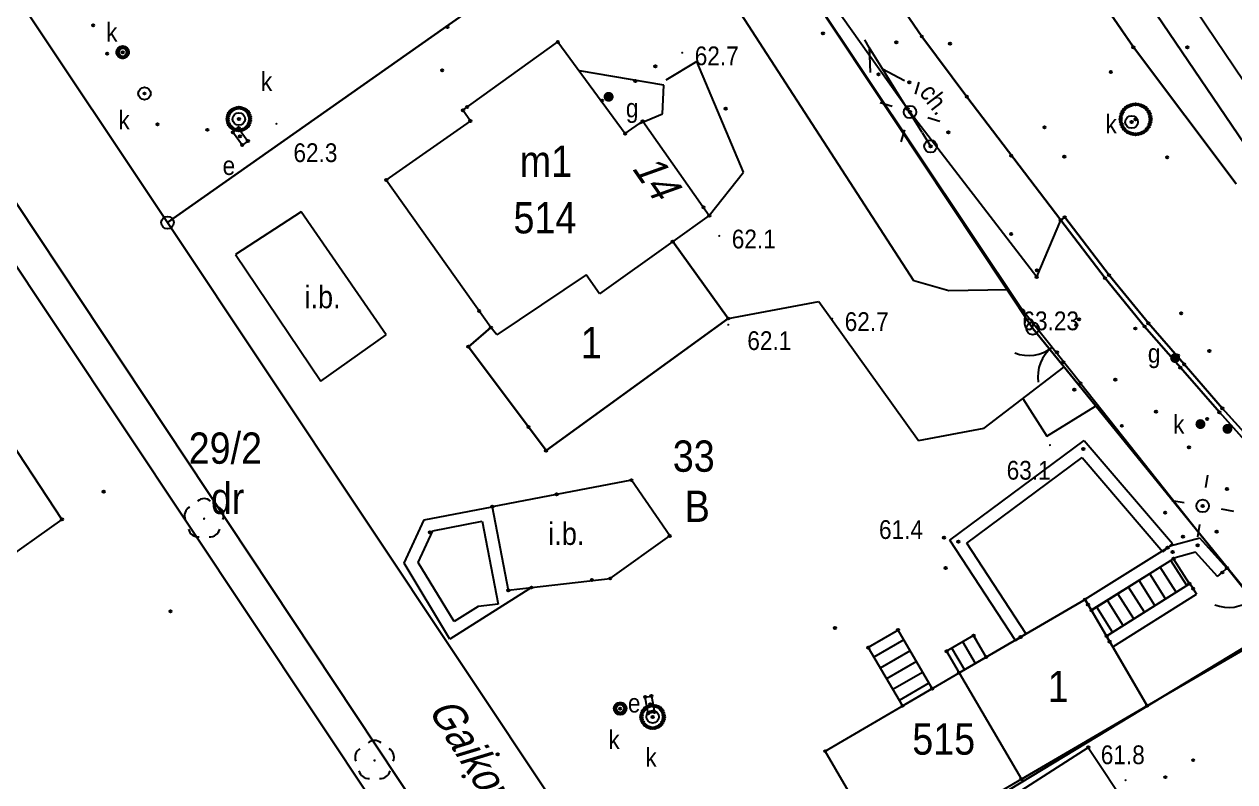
# Model space of a CAD drawing. Extents: x 6545332 to 6545538, y 5876272 to 5876530.
# Drawn here: x 6545365.13 to 6545413.49, y 5876333.72 to 5876363.99 of the extents above; entities that cross this region are included whole.
import ezdxf
from ezdxf.enums import TextEntityAlignment as Align

# ---------------------------------------------------------------- set-up
doc = ezdxf.new("R2010")
doc.units = 0
doc.header["$MEASUREMENT"] = 0
doc.layers.add('1', color=8, linetype='CONTINUOUS')
doc.styles.get("Standard").update_dxf_attribs({"font": 'txt', "width": 0.75})
doc.linetypes.add('450-500k', pattern='A,2.5,0,[7,ksztalty.shx,S=0.714,R=0,X=0,Y=0],2.5', length=5)

msp = doc.modelspace()

# ---------------------------------------------------------------- hatches: boundary and pattern name
at = {"layer": '1', "linetype": 'Continuous'}
h = msp.add_hatch(color=256, dxfattribs=at)
edge = h.paths.add_edge_path()
edge.add_arc((6545382.04, 5876363.88), 0.045, 0, 360)
h = msp.add_hatch(color=256, dxfattribs=at)
edge = h.paths.add_edge_path()
edge.add_arc((6545391.42, 5876362.85), 0.045, 0, 360)
h = msp.add_hatch(color=256, dxfattribs=at)
edge = h.paths.add_edge_path()
edge.add_arc((6545388.48, 5876361.09), 0.2, 32.842, 392.842)
h = msp.add_hatch(color=256, dxfattribs=at)
edge = h.paths.add_edge_path()
edge.add_arc((6545375.21, 5876360.01), 0.045, 0, 360)
h = msp.add_hatch(color=256, dxfattribs=at)
edge = h.paths.add_edge_path()
edge.add_arc((6545392.9, 5876355.53), 0.045, 0, 360)
h = msp.add_hatch(color=256, dxfattribs=at)
edge = h.paths.add_edge_path()
edge.add_arc((6545405.01, 5876352.56), 0.045, 0, 360)
h = msp.add_hatch(color=256, dxfattribs=at)
edge = h.paths.add_edge_path()
edge.add_arc((6545405.01, 5876352.56), 0.045, 0, 360)
h = msp.add_hatch(color=256, dxfattribs=at)
edge = h.paths.add_edge_path()
edge.add_arc((6545393.26, 5876351.98), 0.045, 0, 360)
h = msp.add_hatch(color=256, dxfattribs=at)
edge = h.paths.add_edge_path()
edge.add_arc((6545397.41, 5876352.22), 0.045, 0, 360)
h = msp.add_hatch(color=256, dxfattribs=at)
edge = h.paths.add_edge_path()
edge.add_arc((6545411.11, 5876350.65), 0.2, 0, 360)
h = msp.add_hatch(color=256, dxfattribs=at)
edge = h.paths.add_edge_path()
edge.add_arc((6545412.12, 5876348.01), 0.2, 31.839, 391.839)
h = msp.add_hatch(color=256, dxfattribs=at)
edge = h.paths.add_edge_path()
edge.add_arc((6545413.2, 5876347.82), 0.2, 0, 360)
h = msp.add_hatch(color=256, dxfattribs=at)
edge = h.paths.add_edge_path()
edge.add_arc((6545406.11, 5876347.17), 0.045, 0, 360)
h = msp.add_hatch(color=256, dxfattribs=at)
edge = h.paths.add_edge_path()
edge.add_arc((6545372.32, 5876344.23), 0.05, 0, 360)
h = msp.add_hatch(color=256, dxfattribs=at)
edge = h.paths.add_edge_path()
edge.add_arc((6545401.88, 5876343.47), 0.045, 0, 360)
h = msp.add_hatch(color=256, dxfattribs=at)
edge = h.paths.add_edge_path()
edge.add_arc((6545379.13, 5876334.57), 0.05, 0, 360)
h = msp.add_hatch(color=256, dxfattribs=at)
edge = h.paths.add_edge_path()
edge.add_arc((6545409.13, 5876333.78), 0.045, 0, 360)

# ---------------------------------------------------------------- linework, layer by layer
at = {"layer": '1'}
for p, q in [((6545344.65, 5876387.25), (6545402.46, 5876300.06)), ((6545396.3, 5876385.19), (6545418.51, 5876352.35)), ((6545418.51, 5876352.35), (6545396.3, 5876385.19)), ((6545396.3, 5876385.19), (6545418.51, 5876352.35)), ((6545391.27, 5876325.4), (6545355.53, 5876379.09)), ((6545355.53, 5876379.09), (6545370.86, 5876356.06)), ((6545355.53, 5876379.09), (6545370.86, 5876356.06)), ((6545370.86, 5876356.06), (6545355.53, 5876379.09)), ((6545355.53, 5876379.09), (6545370.86, 5876356.06)), ((6545392.51, 5876371.3), (6545370.86, 5876356.06)), ((6545370.86, 5876356.06), (6545392.51, 5876371.3)), ((6545370.86, 5876356.06), (6545392.51, 5876371.3)), ((6545405.42, 5876351.83), (6545392.51, 5876371.3)), ((6545392.51, 5876371.3), (6545405.42, 5876351.83)), ((6545405.42, 5876351.83), (6545392.51, 5876371.3)), ((6545406.14, 5876367.93), (6545409.44, 5876363.07)), ((6545409.44, 5876363.07), (6545406.14, 5876367.93)), ((6545394.9, 5876367.73), (6545405.05, 5876352.51)), ((6545400.99, 5876363.5), (6545398.19, 5876367.6)), ((6545400.99, 5876363.5), (6545398.19, 5876367.6)), ((6545398.19, 5876367.6), (6545400.99, 5876363.5)), ((6545400.67, 5876353.73), (6545392.27, 5876366.73)), ((6545410.75, 5876366.32), (6545414.85, 5876360.23)), ((6545397.42, 5876364.83), (6545400.43, 5876360.6)), ((6545402.79, 5876361.09), (6545400.99, 5876363.5)), ((6545402.79, 5876361.09), (6545400.99, 5876363.5)), ((6545400.99, 5876363.5), (6545402.79, 5876361.09)), ((6545382.66, 5876360.55), (6545386.45, 5876363.28)), ((6545386.45, 5876363.28), (6545389.14, 5876359.62)), ((6545409.44, 5876363.07), (6545413.55, 5876357.61)), ((6545413.55, 5876357.61), (6545409.44, 5876363.07)), ((6545392.01, 5876362.5), (6545390.76, 5876361.75)), ((6545393.87, 5876358.08), (6545392.01, 5876362.5)), ((6545390.69, 5876361.56), (6545387.31, 5876362.12)), ((6545390.63, 5876360.41), (6545390.69, 5876361.56)), ((6545406.54, 5876356.16), (6545402.79, 5876361.09)), ((6545406.54, 5876356.16), (6545402.79, 5876361.09)), ((6545402.79, 5876361.09), (6545406.54, 5876356.16)), ((6545382.96, 5876360.12), (6545382.66, 5876360.55)), ((6545400.43, 5876360.6), (6545405.58, 5876353.89)), ((6545379.27, 5876332.6), (6545360.99, 5876360.07)), ((6545360.99, 5876360.07), (6545379.27, 5876332.6)), ((6545379.27, 5876332.6), (6545360.99, 5876360.07)), ((6545379.6, 5876357.76), (6545382.96, 5876360.12)), ((6545389.14, 5876359.62), (6545389.84, 5876360.11)), ((6545389.71, 5876360.02), (6545390.63, 5876360.41)), ((6545389.84, 5876360.11), (6545392.5, 5876356.34)), ((6545373.47, 5876359.67), (6545373.7, 5876359.84)), ((6545373.84, 5876359.16), (6545373.47, 5876359.67)), ((6545373.7, 5876359.84), (6545374.07, 5876359.32)), ((6545374.07, 5876359.32), (6545373.84, 5876359.16)), ((6545383.78, 5876351.87), (6545379.6, 5876357.76)), ((6545392.5, 5876356.34), (6545393.87, 5876358.08)), ((6545376.2, 5876356.49), (6545373.57, 5876354.79)), ((6545379.6, 5876351.58), (6545376.2, 5876356.49)), ((6545392.5, 5876356.34), (6545391.04, 5876355.3)), ((6545405.58, 5876353.89), (6545406.54, 5876356.16)), ((6545406.7, 5876356.28), (6545406.54, 5876356.16)), ((6545406.54, 5876356.16), (6545406.7, 5876356.28)), ((6545406.54, 5876356.16), (6545408.31, 5876353.84)), ((6545408.31, 5876353.84), (6545406.54, 5876356.16)), ((6545408.47, 5876353.96), (6545406.7, 5876356.28)), ((6545406.7, 5876356.28), (6545408.47, 5876353.96)), ((6545370.86, 5876356.06), (6545391.27, 5876325.4)), ((6545370.86, 5876356.06), (6545391.27, 5876325.4)), ((6545391.27, 5876325.4), (6545370.86, 5876356.06)), ((6545370.86, 5876356.06), (6545391.27, 5876325.4)), ((6545391.04, 5876355.3), (6545388.12, 5876353.21)), ((6545393.26, 5876352.23), (6545391.04, 5876355.3)), ((6545391.04, 5876355.3), (6545393.26, 5876352.23)), ((6545373.57, 5876354.79), (6545376.99, 5876349.72)), ((6545360.2, 5876353.97), (6545366.64, 5876344.2)), ((6545387.58, 5876353.98), (6545384.01, 5876351.58)), ((6545388.12, 5876353.21), (6545387.58, 5876353.98)), ((6545408.31, 5876353.84), (6545409.89, 5876351.91)), ((6545409.89, 5876351.91), (6545408.31, 5876353.84)), ((6545410.04, 5876352.04), (6545408.47, 5876353.96)), ((6545408.47, 5876353.96), (6545410.04, 5876352.04)), ((6545402.07, 5876353.33), (6545400.67, 5876353.73)), ((6545404.4, 5876353.37), (6545402.07, 5876353.33)), ((6545393.26, 5876352.23), (6545396.88, 5876352.91)), ((6545396.88, 5876352.91), (6545400.86, 5876347.35)), ((6545407.33, 5876349.64), (6545405.05, 5876352.51)), ((6545383.78, 5876351.87), (6545382.88, 5876351.1)), ((6545382.88, 5876351.1), (6545383.78, 5876351.87)), ((6545384.01, 5876351.58), (6545383.78, 5876351.87)), ((6545385.98, 5876346.95), (6545393.26, 5876352.23)), ((6545393.26, 5876352.23), (6545385.98, 5876346.95)), ((6545415.14, 5876339.86), (6545405.42, 5876351.83)), ((6545405.42, 5876351.83), (6545415.14, 5876339.86)), ((6545415.14, 5876339.86), (6545405.42, 5876351.83)), ((6545409.89, 5876351.91), (6545411.32, 5876350.27)), ((6545411.32, 5876350.27), (6545409.89, 5876351.91)), ((6545411.47, 5876350.4), (6545410.04, 5876352.04)), ((6545410.04, 5876352.04), (6545411.47, 5876350.4)), ((6545376.99, 5876349.72), (6545379.6, 5876351.58)), ((6545382.88, 5876351.1), (6545385.98, 5876346.95)), ((6545385.98, 5876346.95), (6545382.88, 5876351.1)), ((6545412.99, 5876348.64), (6545411.47, 5876350.4)), ((6545411.47, 5876350.4), (6545412.99, 5876348.64)), ((6545403.48, 5876347.85), (6545406.67, 5876350.29)), ((6545411.32, 5876350.27), (6545412.88, 5876348.48)), ((6545412.88, 5876348.48), (6545411.32, 5876350.27)), ((6545407.33, 5876349.64), (6545413.18, 5876342.26)), ((6545405.02, 5876349.03), (6545405.99, 5876347.53)), ((6545405.99, 5876347.53), (6545407.93, 5876348.73)), ((6545412.88, 5876348.48), (6545414.22, 5876346.98)), ((6545414.22, 5876346.98), (6545412.88, 5876348.48)), ((6545414.37, 5876347.12), (6545412.99, 5876348.64)), ((6545412.99, 5876348.64), (6545414.37, 5876347.12)), ((6545400.86, 5876347.35), (6545403.48, 5876347.85)), ((6545402.789, 5876343.249), (6545407.401, 5876346.67)), ((6545407.401, 5876346.67), (6545410.62, 5876342.908)), ((6545389.39, 5876345.77), (6545386.4, 5876345.2)), ((6545390.92, 5876343.54), (6545389.39, 5876345.77)), ((6545386.4, 5876345.2), (6545383.83, 5876344.71)), ((6545381.11, 5876344.19), (6545383.83, 5876344.71)), ((6545383.83, 5876344.71), (6545384.47, 5876341.37)), ((6545383.83, 5876344.71), (6545384.47, 5876341.37)), ((6545366.64, 5876344.2), (6545363.38, 5876341.89)), ((6545380.31, 5876342.45), (6545381.11, 5876344.19)), ((6545381.456, 5876343.747), (6545383.433, 5876344.125)), ((6545383.433, 5876344.125), (6545384.066, 5876340.819)), ((6545380.875, 5876342.482), (6545381.456, 5876343.747)), ((6545388.54, 5876341.84), (6545390.92, 5876343.54)), ((6545405.149, 5876339.637), (6545402.789, 5876343.249)), ((6545410.909, 5876343.132), (6545407.498, 5876341.002)), ((6545412.093, 5876343.451), (6545410.909, 5876343.132)), ((6545413.176, 5876342.247), (6545412.093, 5876343.451)), ((6545411.05, 5876342.63), (6545407.77, 5876340.56)), ((6545411.05, 5876342.63), (6545407.77, 5876340.56)), ((6545411.68, 5876341.63), (6545411.05, 5876342.63)), ((6545411.68, 5876341.63), (6545411.05, 5876342.63)), ((6545382.14, 5876339.42), (6545380.31, 5876342.45)), ((6545382.304, 5876340.115), (6545380.875, 5876342.482)), ((6545411.149, 5876341.295), (6545410.518, 5876342.295)), ((6545411.572, 5876341.562), (6545410.941, 5876342.561)), ((6545415.17, 5876339.76), (6545413.18, 5876342.26)), ((6545385.4, 5876341.48), (6545388.54, 5876341.84)), ((6545410.304, 5876340.761), (6545409.673, 5876341.761)), ((6545410.727, 5876341.028), (6545410.096, 5876342.028)), ((6545385.4, 5876341.48), (6545382.14, 5876339.42)), ((6545384.47, 5876341.37), (6545385.4, 5876341.48)), ((6545384.47, 5876341.37), (6545385.4, 5876341.48)), ((6545408.37, 5876339.54), (6545411.68, 5876341.63)), ((6545408.37, 5876339.54), (6545411.68, 5876341.63)), ((6545408.624, 5876339.109), (6545411.964, 5876341.219)), ((6545409.458, 5876340.227), (6545408.827, 5876341.227)), ((6545409.881, 5876340.494), (6545409.25, 5876341.494)), ((6545383.268, 5876340.724), (6545382.304, 5876340.115)), ((6545384.066, 5876340.819), (6545383.268, 5876340.724)), ((6545407.51, 5876341), (6545402.48, 5876338.07)), ((6545402.48, 5876338.07), (6545407.51, 5876341)), ((6545409.99, 5876336.75), (6545407.51, 5876341)), ((6545407.51, 5876341), (6545409.99, 5876336.75)), ((6545408.613, 5876339.693), (6545407.981, 5876340.693)), ((6545409.035, 5876339.96), (6545408.404, 5876340.96)), ((6545407.77, 5876340.56), (6545408.37, 5876339.54)), ((6545407.77, 5876340.56), (6545408.37, 5876339.54)), ((6545415.14, 5876339.86), (6545391.27, 5876325.4)), ((6545391.27, 5876325.4), (6545415.14, 5876339.86)), ((6545391.27, 5876325.4), (6545415.14, 5876339.86)), ((6545400.04, 5876339.78), (6545398.85, 5876339.08)), ((6545400.04, 5876339.78), (6545398.85, 5876339.08)), ((6545401.4, 5876337.44), (6545400.04, 5876339.78)), ((6545401.4, 5876337.44), (6545400.04, 5876339.78)), ((6545415.17, 5876339.76), (6545409.99, 5876336.75)), ((6545400.269, 5876339.385), (6545399.078, 5876338.693)), ((6545403.06, 5876339.56), (6545401.98, 5876338.93)), ((6545403.06, 5876339.56), (6545401.98, 5876338.93)), ((6545403.129, 5876338.449), (6545402.628, 5876339.308)), ((6545403.56, 5876338.7), (6545403.06, 5876339.56)), ((6545403.56, 5876338.7), (6545403.06, 5876339.56)), ((6545403.171, 5876339.369), (6545403.06, 5876339.56)), ((6545398.85, 5876339.08), (6545400.22, 5876336.75)), ((6545398.85, 5876339.08), (6545400.22, 5876336.75)), ((6545400.521, 5876338.953), (6545399.331, 5876338.262)), ((6545401.98, 5876338.93), (6545402.48, 5876338.07)), ((6545401.98, 5876338.93), (6545402.48, 5876338.07)), ((6545402.697, 5876338.197), (6545402.196, 5876339.056)), ((6545400.772, 5876338.521), (6545399.585, 5876337.831)), ((6545402.48, 5876338.07), (6545403.56, 5876338.7)), ((6545402.48, 5876338.07), (6545403.56, 5876338.7)), ((6545397.13, 5876334.94), (6545402.48, 5876338.07)), ((6545401.023, 5876338.088), (6545399.838, 5876337.4)), ((6545402.48, 5876338.07), (6545404.97, 5876333.82)), ((6545401.274, 5876337.656), (6545400.091, 5876336.969)), ((6545400.22, 5876336.75), (6545401.4, 5876337.44)), ((6545400.22, 5876336.75), (6545401.4, 5876337.44)), ((6545389.94, 5876337.1), (6545390.19, 5876337.14)), ((6545390.06, 5876336.45), (6545389.94, 5876337.1)), ((6545390.19, 5876337.14), (6545390.31, 5876336.5)), ((6545390.31, 5876336.5), (6545390.06, 5876336.45)), ((6545404.97, 5876333.82), (6545409.99, 5876336.75)), ((6545409.99, 5876336.75), (6545404.97, 5876333.82)), ((6545399.61, 5876330.69), (6545397.13, 5876334.94)), ((6545402.33, 5876331.69), (6545407.64, 5876335.09)), ((6545407.64, 5876335.09), (6545410.07, 5876331.42)), ((6545404.97, 5876333.82), (6545399.61, 5876330.69))]:
    msp.add_line(p, q, dxfattribs=at)
at = {"layer": '1', "linetype": 'Continuous'}
for p, q in [((6545398.892, 5876363.064), (6545398.708, 5876363.361)), ((6545399.419, 5876362.213), (6545398.892, 5876363.064)), ((6545398.892, 5876363.064), (6545398.923, 5876362.064)), ((6545399.945, 5876361.363), (6545399.419, 5876362.213)), ((6545399.419, 5876362.213), (6545400.3, 5876361.74)), ((6545400.742, 5876361.197), (6545400.89, 5876361.674)), ((6545400.471, 5876360.513), (6545399.945, 5876361.363)), ((6545399.804, 5876360.703), (6545399.327, 5876360.851)), ((6545400.998, 5876359.663), (6545400.471, 5876360.513)), ((6545401.237, 5876360.258), (6545401.714, 5876360.11)), ((6545400.298, 5876359.764), (6545400.15, 5876359.287)), ((6545400.998, 5876359.663), (6545401.34, 5876359.11)), ((6545412.333, 5876345.481), (6545412.414, 5876345.973)), ((6545411.47, 5876344.863), (6545410.977, 5876344.945)), ((6545412.95, 5876344.618), (6545413.443, 5876344.536)), ((6545412.087, 5876344.001), (6545412.006, 5876343.508)), ((6545411, 5876343.232), (6545410.81, 5876343.07)), ((6545410.81, 5876343.07), (6545410.62, 5876342.908)), ((6545412.99, 5876342.08), (6545413.176, 5876342.247)), ((6545412.804, 5876341.913), (6545412.99, 5876342.08)), ((6545411.696, 5876341.641), (6545411.83, 5876341.43)), ((6545411.83, 5876341.43), (6545411.964, 5876341.219)), ((6545407.63, 5876340.79), (6545407.498, 5876341.002)), ((6545407.762, 5876340.578), (6545407.63, 5876340.79)), ((6545404.731, 5876339.363), (6545404.94, 5876339.5)), ((6545404.94, 5876339.5), (6545405.149, 5876339.637)), ((6545408.356, 5876339.531), (6545408.49, 5876339.32)), ((6545408.49, 5876339.32), (6545408.624, 5876339.109))]:
    msp.add_line(p, q, dxfattribs=at)
at = {"layer": '1', "linetype": '450-500k'}
for p, q in [((6545402.111, 5876343.371), (6545407.479, 5876347.35)), ((6545407.479, 5876347.35), (6545411, 5876343.232)), ((6545404.731, 5876339.363), (6545402.111, 5876343.371)), ((6545411.111, 5876342.668), (6545407.762, 5876340.578)), ((6545411.927, 5876342.889), (6545411.111, 5876342.668)), ((6545412.804, 5876341.913), (6545411.927, 5876342.889)), ((6545408.356, 5876339.531), (6545411.696, 5876341.641))]:
    msp.add_line(p, q, dxfattribs=at)
at = {"layer": '1'}
for centre in [(6545367.89, 5876363.94), (6545382.04, 5876363.88), (6545397.04, 5876363.62), (6545397.04, 5876363.62), (6545400.99, 5876363.5), (6545400.99, 5876363.5), (6545400.99, 5876363.5), (6545368.87, 5876362.9), (6545368.88, 5876362.94), (6545368.9, 5876362.97), (6545368.92, 5876363), (6545368.94, 5876363.02), (6545368.97, 5876363.04), (6545369, 5876363.06), (6545369.03, 5876363.07), (6545369.07, 5876363.07), (6545369.1, 5876363.07), (6545369.14, 5876363.06), (6545369.17, 5876363.04), (6545369.2, 5876363.02), (6545369.22, 5876363), (6545369.24, 5876362.97), (6545369.26, 5876362.94), (6545369.27, 5876362.9), (6545386.45, 5876363.28), (6545399.97, 5876363.27), (6545402.12, 5876363.21), (6545409.44, 5876363.07), (6545409.44, 5876363.07), (6545411.6, 5876363.07), (6545411.6, 5876363.07), (6545368.45, 5876362.81), (6545368.87, 5876362.87), (6545368.87, 5876362.83), (6545368.88, 5876362.8), (6545368.9, 5876362.77), (6545368.92, 5876362.74), (6545368.94, 5876362.72), (6545368.97, 5876362.7), (6545369, 5876362.68), (6545369.03, 5876362.67), (6545369.07, 5876362.87), (6545369.07, 5876362.87), (6545369.07, 5876362.87), (6545369.07, 5876362.67), (6545369.1, 5876362.67), (6545369.14, 5876362.68), (6545369.17, 5876362.7), (6545369.2, 5876362.72), (6545369.22, 5876362.74), (6545369.24, 5876362.77), (6545369.26, 5876362.8), (6545369.27, 5876362.87), (6545369.27, 5876362.83), (6545381.83, 5876362.15), (6545390.35, 5876362.31), (6545399.26, 5876361.99), (6545408.54, 5876362.08), (6545389.55, 5876361.72), (6545400.49, 5876361.67), (6545400.49, 5876361.67), (6545369.94, 5876361.22), (6545388.48, 5876361.09), (6545388.48, 5876361.09), (6545402.79, 5876361.09), (6545402.79, 5876361.09), (6545402.79, 5876361.09), (6545373.37, 5876360.49), (6545373.42, 5876360.55), (6545373.49, 5876360.59), (6545373.56, 5876360.62), (6545373.63, 5876360.64), (6545373.71, 5876360.65), (6545373.79, 5876360.64), (6545373.86, 5876360.62), (6545373.94, 5876360.59), (6545374, 5876360.55), (6545374.06, 5876360.49), (6545382.66, 5876360.55), (6545382.83, 5876360.68), (6545388.22, 5876360.94), (6545393.16, 5876360.61), (6545400.43, 5876360.6), (6545400.52, 5876360.48), (6545409.01, 5876360.49), (6545409.07, 5876360.58), (6545409.14, 5876360.65), (6545409.23, 5876360.71), (6545409.33, 5876360.75), (6545409.43, 5876360.78), (6545409.53, 5876360.79), (6545409.63, 5876360.78), (6545409.74, 5876360.75), (6545409.83, 5876360.71), (6545409.92, 5876360.65), (6545409.99, 5876360.58), (6545410.05, 5876360.49), (6545370.46, 5876359.99), (6545373.26, 5876360.2), (6545373.27, 5876360.28), (6545373.27, 5876360.12), (6545373.29, 5876360.35), (6545373.29, 5876360.05), (6545373.32, 5876360.43), (6545373.71, 5876360.2), (6545373.71, 5876360.2), (6545373.71, 5876360.2), (6545373.71, 5876360.2), (6545373.71, 5876360.2), (6545374.1, 5876360.43), (6545374.13, 5876360.35), (6545374.13, 5876360.05), (6545374.15, 5876360.28), (6545374.15, 5876360.12), (6545374.16, 5876360.2), (6545382.96, 5876360.12), (6545389.84, 5876360.11), (6545408.93, 5876360.19), (6545408.94, 5876360.29), (6545408.94, 5876360.09), (6545408.97, 5876360.4), (6545408.97, 5876359.99), (6545409.37, 5876360.08), (6545409.53, 5876360.19), (6545409.53, 5876360.19), (6545409.53, 5876360.19), (6545410.09, 5876360.4), (6545410.09, 5876359.99), (6545410.12, 5876360.29), (6545410.12, 5876360.09), (6545410.13, 5876360.19), (6545372.45, 5876359.77), (6545373.32, 5876359.98), (6545373.37, 5876359.91), (6545373.42, 5876359.86), (6545373.47, 5876359.67), (6545373.49, 5876359.81), (6545373.56, 5876359.78), (6545373.63, 5876359.76), (6545373.7, 5876359.84), (6545373.71, 5876359.75), (6545373.75, 5876359.51), (6545373.79, 5876359.76), (6545373.86, 5876359.78), (6545373.94, 5876359.81), (6545374, 5876359.86), (6545374.06, 5876359.91), (6545374.1, 5876359.98), (6545389.14, 5876359.62), (6545402.05, 5876359.67), (6545405.89, 5876359.87), (6545409.01, 5876359.89), (6545409.07, 5876359.8), (6545409.14, 5876359.73), (6545409.23, 5876359.67), (6545409.33, 5876359.63), (6545409.43, 5876359.6), (6545409.53, 5876359.59), (6545409.63, 5876359.6), (6545409.74, 5876359.63), (6545409.83, 5876359.67), (6545409.92, 5876359.73), (6545409.99, 5876359.8), (6545410.05, 5876359.89), (6545373.84, 5876359.16), (6545374.07, 5876359.32), (6545401.34, 5876359.11), (6545401.34, 5876359.11), (6545404.56, 5876358.74), (6545406.68, 5876358.7), (6545410.79, 5876358.67), (6545379.6, 5876357.76), (6545392.27, 5876356.67), (6545392.5, 5876356.34), (6545406.54, 5876356.16), (6545406.54, 5876356.16), (6545406.54, 5876356.16), (6545406.54, 5876356.16), (6545406.7, 5876356.28), (6545406.7, 5876356.28), (6545391.04, 5876355.3), (6545404.56, 5876355.61), (6545405.58, 5876353.89), (6545405.59, 5876354.15), (6545405.59, 5876354.15), (6545408.31, 5876353.84), (6545408.31, 5876353.84), (6545408.47, 5876353.96), (6545408.47, 5876353.96), (6545383.31, 5876352.53), (6545405.01, 5876352.56), (6545405.01, 5876352.56), (6545405.05, 5876352.51), (6545405.05, 5876352.51), (6545411.35, 5876352.44), (6545383.78, 5876351.87), (6545393.26, 5876352.23), (6545407.16, 5876351.97), (6545407.27, 5876352.2), (6545409.52, 5876351.83), (6545409.89, 5876351.91), (6545409.89, 5876351.91), (6545410.04, 5876352.04), (6545410.04, 5876352.04), (6545382.88, 5876351.1), (6545406.39, 5876350.88), (6545412.48, 5876350.93), (6545406.64, 5876350.48), (6545411.11, 5876350.65), (6545411.22, 5876350.75), (6545411.47, 5876350.4), (6545411.47, 5876350.4), (6545411.32, 5876350.27), (6545411.32, 5876350.27), (6545407.08, 5876349.39), (6545407.33, 5876349.64), (6545407.33, 5876349.64), (6545408.72, 5876349.79), (6545408.72, 5876349.79), (6545410.35, 5876348.51), (6545412.88, 5876348.48), (6545412.88, 5876348.48), (6545412.99, 5876348.64), (6545412.99, 5876348.64), (6545408.98, 5876347.94), (6545412.12, 5876348.01), (6545412.12, 5876348.01), (6545412.12, 5876348.01), (6545412.39, 5876348.21), (6545412.39, 5876348.21), (6545385.28, 5876347.89), (6545385.98, 5876346.95), (6545407.44, 5876347.01), (6545411.66, 5876347.08), (6545389.39, 5876345.77), (6545368.31, 5876345.31), (6545386.4, 5876345.2), (6545386.4, 5876345.2), (6545413.18, 5876345.42), (6545383.83, 5876344.71), (6545412.21, 5876344.74), (6545366.64, 5876344.2), (6545410.71, 5876344.47), (6545381.34, 5876343.68), (6545390.92, 5876343.54), (6545412.77, 5876343.71), (6545401.88, 5876343.47), (6545402.45, 5876343.31), (6545410.81, 5876343.07), (6545411.42, 5876343.51), (6545412.01, 5876343.17), (6545411.01, 5876342.9), (6545411.05, 5876342.63), (6545401.94, 5876342.26), (6545413.18, 5876342.26), (6545413.18, 5876342.26), (6545387.81, 5876341.78), (6545388.54, 5876341.84), (6545411.68, 5876341.63), (6545412.99, 5876342.08), (6545384.47, 5876341.37), (6545385.4, 5876341.48), (6545411.83, 5876341.43), (6545407.51, 5876341), (6545407.63, 5876340.79), (6545370.98, 5876340.53), (6545407.77, 5876340.56), (6545397.52, 5876339.86), (6545400.04, 5876339.78), (6545403.06, 5876339.56), (6545404.94, 5876339.5), (6545408.37, 5876339.54), (6545408.49, 5876339.32), (6545398.85, 5876339.08), (6545401.98, 5876338.93), (6545403.56, 5876338.7), (6545402.48, 5876338.07), (6545402.48, 5876338.07), (6545401.4, 5876337.44), (6545388.79, 5876336.77), (6545388.81, 5876336.8), (6545388.84, 5876336.82), (6545388.87, 5876336.83), (6545388.91, 5876336.84), (6545388.94, 5876336.84), (6545388.98, 5876336.84), (6545389.01, 5876336.83), (6545389.04, 5876336.82), (6545389.07, 5876336.8), (6545389.09, 5876336.77), (6545389.94, 5876337.1), (6545390.14, 5876336.81), (6545390.19, 5876337.14), (6545388.74, 5876336.68), (6545388.74, 5876336.64), (6545388.74, 5876336.61), (6545388.75, 5876336.71), (6545388.75, 5876336.58), (6545388.77, 5876336.74), (6545388.77, 5876336.54), (6545388.79, 5876336.52), (6545388.81, 5876336.49), (6545388.84, 5876336.47), (6545388.87, 5876336.46), (6545388.91, 5876336.45), (6545388.94, 5876336.64), (6545388.94, 5876336.64), (6545388.94, 5876336.64), (6545388.94, 5876336.44), (6545388.98, 5876336.45), (6545389.01, 5876336.46), (6545389.04, 5876336.47), (6545389.07, 5876336.49), (6545389.09, 5876336.52), (6545389.11, 5876336.74), (6545389.11, 5876336.54), (6545389.13, 5876336.71), (6545389.13, 5876336.58), (6545389.14, 5876336.68), (6545389.14, 5876336.64), (6545389.14, 5876336.61), (6545389.79, 5876336.31), (6545389.8, 5876336.39), (6545389.82, 5876336.46), (6545389.85, 5876336.54), (6545389.9, 5876336.6), (6545389.95, 5876336.66), (6545390.02, 5876336.7), (6545390.06, 5876336.45), (6545390.09, 5876336.73), (6545390.16, 5876336.75), (6545390.24, 5876336.76), (6545390.24, 5876336.31), (6545390.24, 5876336.31), (6545390.24, 5876336.31), (6545390.24, 5876336.31), (6545390.24, 5876336.31), (6545390.31, 5876336.5), (6545390.32, 5876336.75), (6545390.39, 5876336.73), (6545390.47, 5876336.7), (6545390.53, 5876336.66), (6545390.59, 5876336.6), (6545390.63, 5876336.54), (6545390.66, 5876336.46), (6545390.68, 5876336.39), (6545390.69, 5876336.31), (6545400.22, 5876336.75), (6545409.99, 5876336.75), (6545409.99, 5876336.75), (6545389.8, 5876336.23), (6545389.82, 5876336.16), (6545389.85, 5876336.09), (6545389.9, 5876336.02), (6545389.95, 5876335.97), (6545390.02, 5876335.92), (6545390.09, 5876335.89), (6545390.16, 5876335.87), (6545390.24, 5876335.86), (6545390.32, 5876335.87), (6545390.39, 5876335.89), (6545390.47, 5876335.92), (6545390.53, 5876335.97), (6545390.59, 5876336.02), (6545390.63, 5876336.09), (6545390.66, 5876336.16), (6545390.68, 5876336.23), (6545397.13, 5876334.94), (6545407.64, 5876335.09), (6545384.05, 5876334.81), (6545411.83, 5876334.58), (6545382.69, 5876333.93), (6545410.72, 5876333.9), (6545404.97, 5876333.82)]:
    msp.add_circle(centre, 0.045, dxfattribs=at)
at = {"layer": '1', "linetype": 'Continuous'}
for centre in [(6545369.07, 5876362.87), (6545369.94, 5876361.22), (6545400.52, 5876360.48), (6545373.71, 5876360.2), (6545409.37, 5876360.08), (6545401.34, 5876359.11), (6545370.86, 5876356.06), (6545405.42, 5876351.83), (6545412.21, 5876344.74), (6545388.94, 5876336.64), (6545390.24, 5876336.31)]:
    msp.add_circle(centre, 0.25, dxfattribs=at)
for centre, radius, start, end in [((6545405.257, 5876352.249), 1.5, 248.465, 308.465), ((6545407.123, 5876349.901), 1.5, 128.465, 188.465), ((6545371.94, 5876344.354), 0.4, 121.308, 202.548), ((6545372.32, 5876344.63), 0.4, 49.272, 130.728), ((6545372.7, 5876344.354), 0.4, 337.452, 58.692), ((6545372.085, 5876343.906), 0.4, 193.221, 274.871), ((6545372.555, 5876343.906), 0.4, 265.129, 346.779), ((6545413.241, 5876342.184), 1.5, 248.52, 308.52), ((6545379.13, 5876334.97), 0.4, 49.272, 130.728), ((6545378.75, 5876334.694), 0.4, 121.308, 202.548), ((6545379.51, 5876334.694), 0.4, 337.452, 58.692), ((6545378.895, 5876334.246), 0.4, 193.221, 274.871), ((6545379.365, 5876334.246), 0.4, 265.129, 346.779)]:
    msp.add_arc(centre, radius, start, end, dxfattribs=at)

# ---------------------------------------------------------------- texts
at = {"layer": '1', "width": 0.9}
for s, p in [('k', (6545368.41, 5876363.67)), ('k', (6545374.59, 5876361.7)), ('k', (6545368.9, 5876360.16)), ('k', (6545408.33, 5876360)), ('e', (6545373.06, 5876358.34)), ('k', (6545411.03, 5876348)), ('e', (6545389.25, 5876336.86)), ('k', (6545388.47, 5876335.4)), ('k', (6545389.95, 5876334.69))]:
    msp.add_text(s, height=0.75, dxfattribs=at).set_placement(p, align=Align.MIDDLE_LEFT)
for s, height, p in [('62.7', 0.75, (6545391.92, 5876362.35)), ('62.3', 0.75, (6545375.89, 5876358.48)), ('m1', 1.25, (6545384.93, 5876357.89)), ('514', 1.25, (6545384.68, 5876355.63)), ('62.1', 0.75, (6545393.4, 5876355.03)), ('i.b.', 0.9, (6545376.33, 5876352.64)), ('62.7', 0.75, (6545397.91, 5876351.73)), ('63.23', 0.75, (6545405.01, 5876351.76)), ('63.23', 0.75, (6545405.01, 5876351.76)), ('1', 1.25, (6545387.37, 5876350.64)), ('62.1', 0.75, (6545394.02, 5876350.97)), ('63.1', 0.75, (6545404.38, 5876345.79)), ('dr', 1.25, (6545372.59, 5876344.42)), ('B', 1.25, (6545391.52, 5876344.1)), ('i.b.', 0.9, (6545386.07, 5876343.18)), ('61.4', 0.75, (6545399.28, 5876343.42)), ('1', 1.25, (6545406.02, 5876336.9)), ('515', 1.25, (6545400.61, 5876334.8)), ('61.8', 0.75, (6545408.14, 5876334.42))]:
    msp.add_text(s, height=height, dxfattribs=at).set_placement(p)
msp.add_text('ch.', height=0.75, rotation=-52.493, dxfattribs=at).set_placement((6545400.86, 5876361.24))
for s, height, p in [('g', 0.75, (6545389.42, 5876360.64)), ('g', 0.75, (6545410.27, 5876350.84)), ('29/2', 1.25, (6545373.17, 5876347.05)), ('33', 1.25, (6545391.88, 5876346.73))]:
    msp.add_text(s, height=height, dxfattribs=at).set_placement(p, align=Align.MIDDLE_CENTER)
at = {"layer": '1', "oblique": 15, "width": 0.9}
msp.add_text('14', height=1.25, rotation=304.699, dxfattribs=at).set_placement((6545390.88, 5876358.27), align=Align.TOP_CENTER)
msp.add_text('Gaikowa', height=1.25, rotation=301.88, dxfattribs=at).set_placement((6545383.32, 5876334.45), align=Align.MIDDLE_CENTER)

doc.saveas('drawing.dxf')
